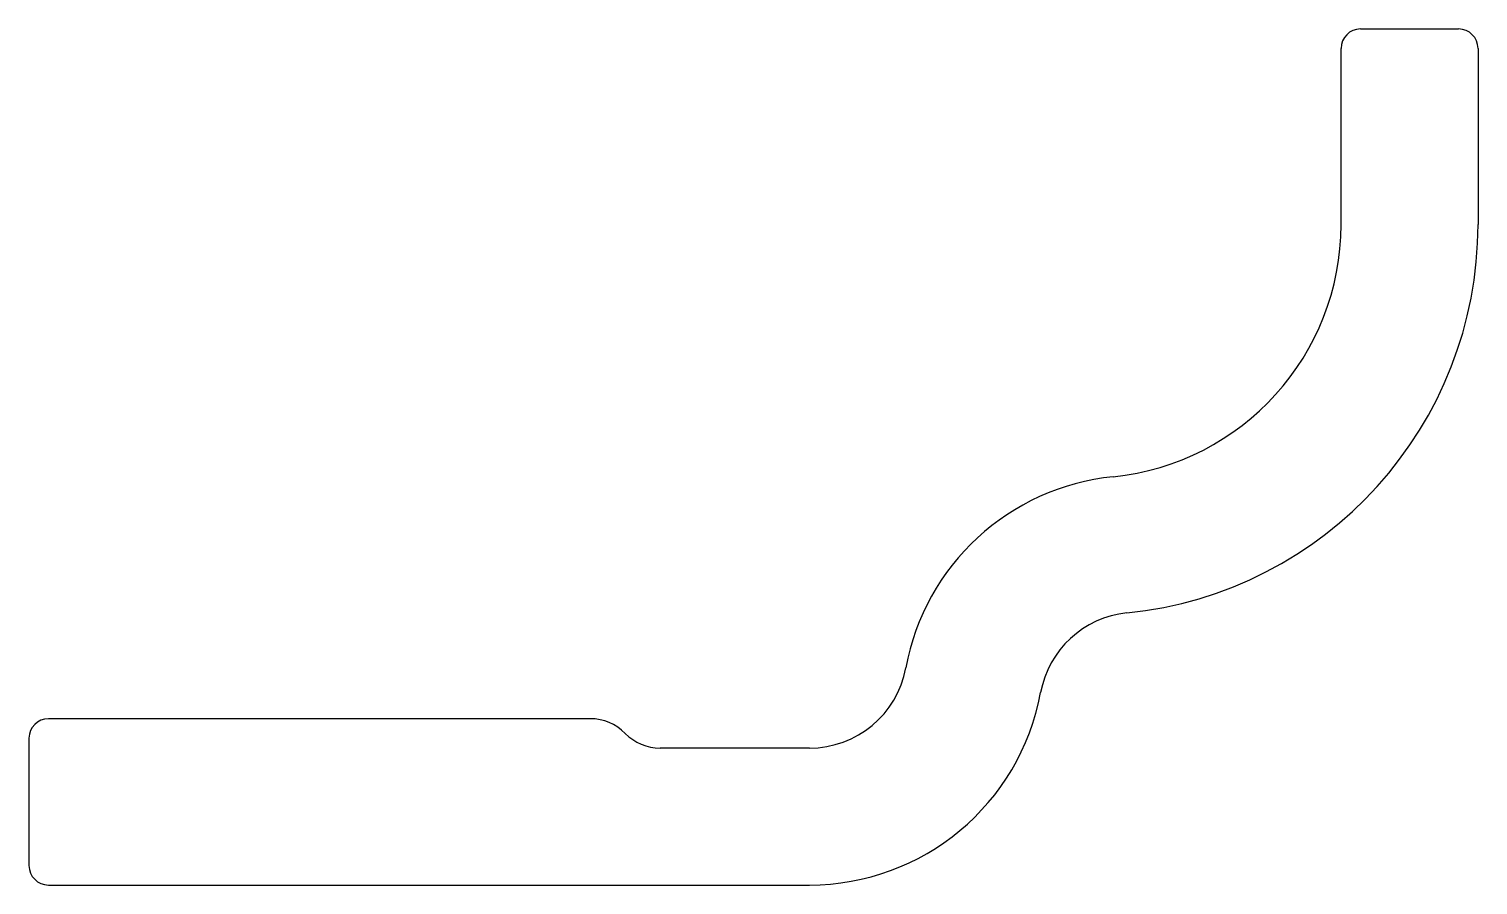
# Model space of a CAD drawing. Header units: millimetres. Extents: x -28.2 to 1.4, y -15.5 to 2.
import ezdxf

# ---------------------------------------------------------------- set-up
doc = ezdxf.new("R2010")
doc.units = ezdxf.units.MM
doc.layers.add('Bat_FPCB_Unfold_Sketch', color=7, linetype='CONTINUOUS')

msp = doc.modelspace()

# ---------------------------------------------------------------- linework, layer by layer
at = {"layer": 'Bat_FPCB_Unfold_Sketch'}
for p, q in [((-1, 2), (1, 2)), ((-1.4, -2), (-1.4, 1.6)), ((1.4, 1.6), (1.4, -2)), ((-16.742, -12.1), (-27.814, -12.1)), ((-28.214, -12.5), (-28.214, -15.1)), ((-12.262, -12.7), (-15.314, -12.7)), ((-27.814, -15.5), (-12.262, -15.5))]:
    msp.add_line(p, q, dxfattribs=at)
for centre, radius, start, end in [((-1, 1.6), 0.4, 90, 180), ((1, 1.6), 0.4, 0, 90), ((-6.579, -2), 5.179, -84.2155, -0.0002), ((-6.579, -2), 7.979, -84.2155, -0.0001), ((-5.573, -11.928), 4.8, 95.7845, 169.5934), ((-5.573, -11.928), 2, 95.7845, 169.5934), ((-12.262, -10.7), 2, -90, -10.4066), ((-12.262, -10.7), 4.8, -90, -10.4066), ((-27.814, -12.5), 0.4, 90, 180), ((-16.742, -13.1), 1, 44.427, 90), ((-15.314, -11.7), 1, -135.573, -90), ((-27.814, -15.1), 0.4, 180, -90)]:
    msp.add_arc(centre, radius, start, end, dxfattribs=at)

doc.saveas('drawing.dxf')
